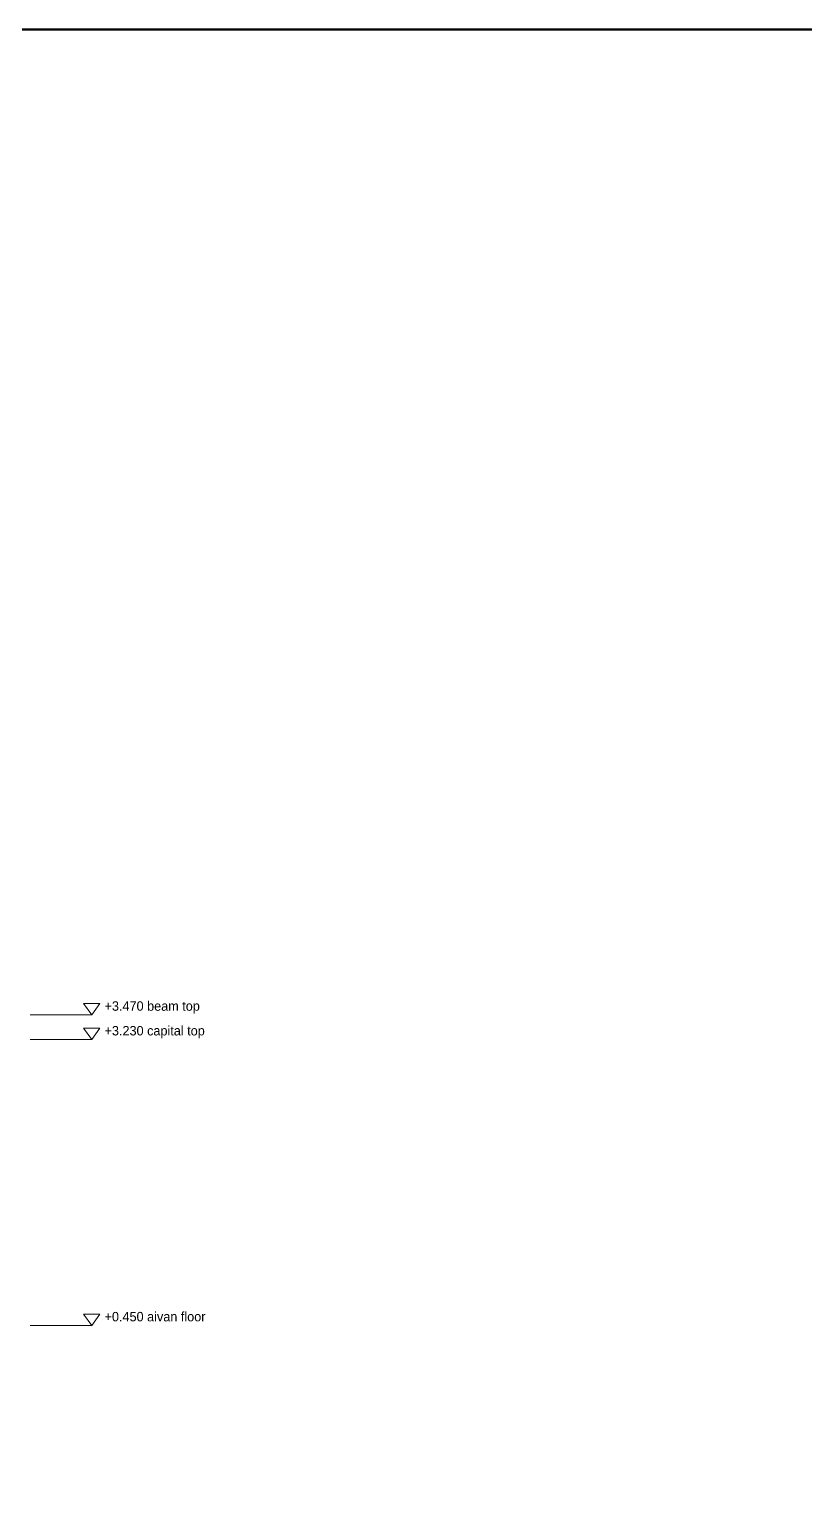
# Model space of a CAD drawing. Header units: metres. Extents: x 10 to 831, y 10 to 584.
# Drawn here: x 297.9 to 448.7, y 297 to 584 of the extents above; entities that cross this region are included whole.
import ezdxf

# ---------------------------------------------------------------- set-up
doc = ezdxf.new("R2010")
doc.units = ezdxf.units.M
doc.layers.add('DIM', color=1, linetype='Continuous', lineweight=13)
doc.layers.add('FRAME', color=7, linetype='Continuous', lineweight=50)

msp = doc.modelspace()

# ---------------------------------------------------------------- linework, layer by layer
at = {"layer": 'DIM'}
for p, q in [((298, 392.4), (310, 392.4)), ((298, 387.6), (310, 387.6)), ((298, 332), (310, 332))]:
    msp.add_line(p, q, dxfattribs=at)
for points in [[(308.4, 394.6), (311.6, 394.6), (310, 392.4), (308.4, 394.6)], [(308.4, 389.8), (311.6, 389.8), (310, 387.6), (308.4, 389.8)], [(308.4, 334.2), (311.6, 334.2), (310, 332), (308.4, 334.2)]]:
    msp.add_lwpolyline(points, dxfattribs=at)
at = {"layer": 'FRAME'}
msp.add_lwpolyline([(10, 10), (831, 10), (831, 584), (10, 584), (10, 10)], close=True, dxfattribs=at)

# ---------------------------------------------------------------- texts
at = {"layer": 'DIM'}
for s, p in [('+3.470 beam top', (312.5, 393.2)), ('+3.230 capital top', (312.5, 388.4)), ('+0.450 aivan floor', (312.5, 332.8))]:
    msp.add_text(s, height=1.84, dxfattribs=at).set_placement(p)

doc.saveas('drawing.dxf')
